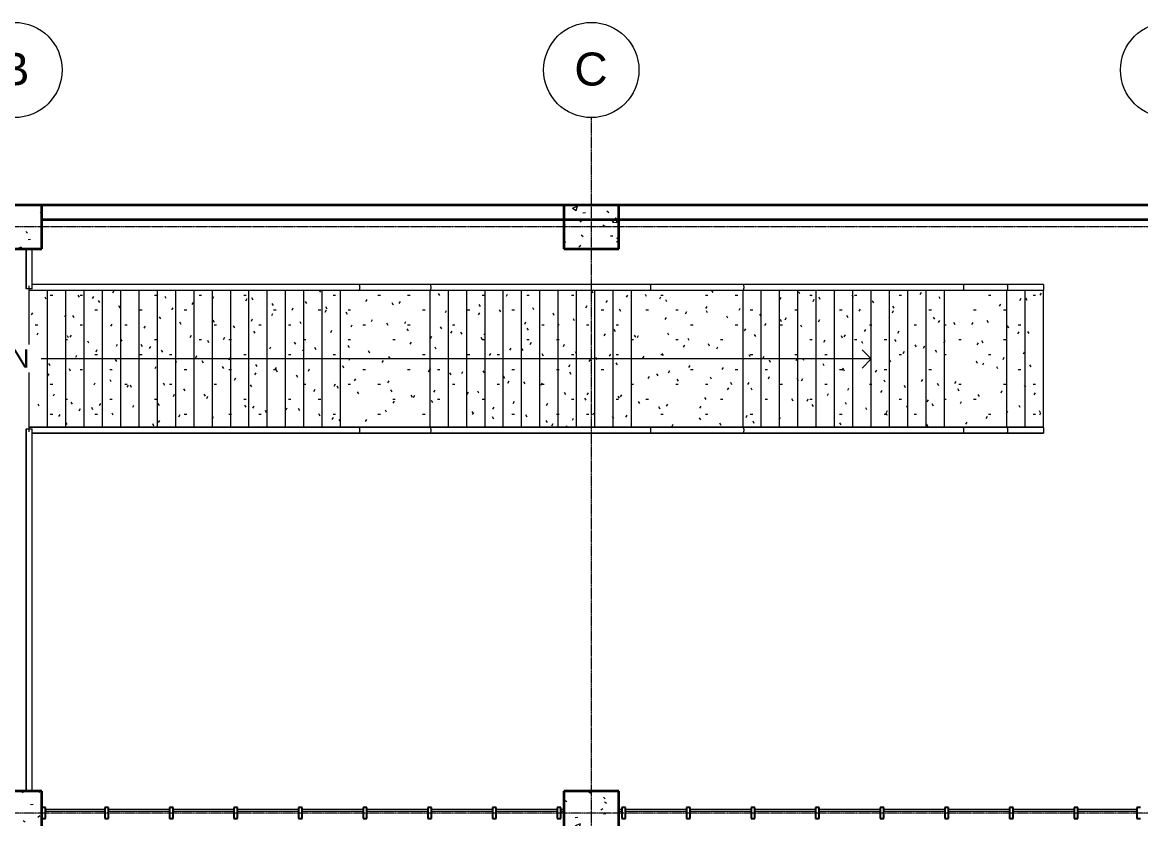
# Model space of a CAD drawing. Header units: millimetres. Extents: x -19238 to 17067, y -6268 to 16930.
# Drawn here: x -7085 to 8172, y 6061 to 16930 of the extents above; entities that cross this region are included whole.
import ezdxf

# ---------------------------------------------------------------- set-up
doc = ezdxf.new("R2010")
doc.units = ezdxf.units.MM
doc.linetypes.add('Grid Line', pattern=[22.225, 12.7, -3.175, 3.175, -3.175])
doc.linetypes.add('Overhead', pattern=[3.96875, 2.38125, -1.5875])
for name, color, linetype, lineweight in [('A-FLOR-HRAL', 11, 'Continuous', 9), ('A-GLAZ-CURT', 52, 'Continuous', 9), ('A-GLAZ-CWMG', 51, 'Continuous', 9), ('A-WALL', 113, 'Continuous', 9), ('S-COLS', 52, 'Continuous', 9), ('S-GRID', 1, 'Continuous', 9), ('S-GRID-IDEN', 1, 'Continuous', 9), ('S-STRS', 31, 'Continuous', 9), ('S-STRS-ANNO', 31, 'Continuous', 9), ('S-STRS-IDEN', 31, 'Continuous', 9)]:
    doc.layers.add(name, color=color, linetype=linetype, lineweight=lineweight)
doc.styles.add('Arial', font='arial.ttf', dxfattribs={"height": 250})
doc.styles.add('Arial_1', font='arial.ttf', dxfattribs={"height": 450})
pattern_1 = [(0, (0, 0), (812.8, 203.2), [33.528, -576.072, 33.528, -576.072, -3251.2]), (0, (0, 0), (812.8, 203.2), [-1219.2, 33.528, -1185.672, 33.528, -576.072, -1422.4]), (0, (0, 0), (812.8, 203.2), [-3048, 33.528, -372.872, 33.528, -982.472]), (120, (304.8, 101.6), (-582.3764, 602.3054), [33.528, -576.072, 33.528, -576.072, -3251.2]), (120, (304.8, 101.6), (-582.3764, 602.3054), [-1219.2, 33.528, -1185.672, 33.528, -576.072, -1422.4]), (120, (304.8, 101.6), (-582.3764, 602.3054), [-3048, 33.528, -372.872, 33.528, -982.472]), (240, (406.4, 508), (-230.4236, -805.5054), [33.528, -576.072, 33.528, -576.072, -3251.2]), (240, (406.4, 508), (-230.4236, -805.5054), [-1219.2, 33.528, -1185.672, 33.528, -576.072, -1422.4]), (240, (406.4, 508), (-230.4236, -805.5054), [-3048, 33.528, -372.872, 33.528, -982.472])]

# ---------------------------------------------------------------- blocks, each defined once
blk = doc.blocks.new('M_Concrete-Rectangular-Column - 600 x 750mm-V12-Level 3')
at = {"layer": 'S-COLS'}
h = blk.add_hatch(dxfattribs=at)
h.set_pattern_fill('FP_13', color=256, style=0, pattern_type=2)
h.set_pattern_definition([(320, (-6137.4, 677.1), (-63.756, -728.737), [76.2, -838.2]), (265, (-6137.4, 677.1), (764.23, 140.97), [60.96, -670.56]), (10.451, (-6142.7, 616.4), (700.47, -587.77), [64.76, -712.36]), (316.184, (-5934.2, 677.1), (-168.17, -1084.32), [114.3, -1257.3]), (6.636, (-5948.2, 586.8), (989.71, -949.61), [97.14, -1068.54]), (261.184, (-5934.2, 677.1), (989.7, -949.62), [91.44, -1005.84]), (291, (-5985, 575.5), (-409.06, -606.46), [76.2, -838.2]), (236, (-5985, 575.5), (736.75, -247.21), [60.96, -670.56]), (341.451, (-6019.06, 525), (327.685, -853.67), [64.76, -712.36]), (307.5, (-6137.37, 677.13), (338.22, -12.355), [33.528, -628.904, 33.528, -647.192, -673.1]), (307.5, (-6137.37, 677.13), (338.22, -12.355), [-1343.15, 33.53, -639.57]), (277.5, (-6137.37, 677.13), (400.722, -267.279), [33.528, -354.584, 33.528, -613.664, -256.54]), (277.5, (-6137.37, 677.13), (400.722, -267.279), [-1035.304, 33.528, -223.012]), (237.5, (-6137.37, 903.7), (-22.915, -542.363), [33.528, -220.472, 33.528, -1810.512]), (237.5, (-6137.37, 903.7), (-22.915, -542.363), [-287.528, -758.952, 33.528, -1018.032]), (227.5, (-6137.37, 1005.3), (101.707, -592.517), [33.528, -296.672, 33.528, -492.76, -746.76]), (227.5, (-6137.37, 1005.3), (101.707, -592.517), [-856.49, 33.53, -713.23])])
h.paths.add_polyline_path([(-300, 375), (-300, -375), (300, -375), (300, 375)], flags=0)
at = {"layer": 'S-COLS', "lineweight": 35}
for p, q in [((300, 375), (-300, 375)), ((-300, 375), (-300, -375)), ((300, -375), (300, 375)), ((-300, -375), (300, -375))]:
    blk.add_line(p, q, dxfattribs=at)
blk = doc.blocks.new('M_Concrete-Rectangular-Column - 600 x 750mm-V13-Level 3')
at = {"layer": 'S-COLS'}
h = blk.add_hatch(dxfattribs=at)
h.set_pattern_fill('FP_14', color=256, style=0, pattern_type=2)
h.set_pattern_definition([(320, (-6137.4, -7192.9), (-63.756, -728.737), [76.2, -838.2]), (265, (-6137.4, -7192.9), (764.23, 140.97), [60.96, -670.56]), (10.451, (-6142.7, -7253.6), (700.467, -587.77), [64.76, -712.36]), (316.184, (-5934.2, -7192.9), (-168.17, -1084.32), [114.3, -1257.3]), (6.636, (-5948.2, -7283.2), (989.71, -949.61), [97.14, -1068.54]), (261.184, (-5934.2, -7192.9), (989.7, -949.62), [91.44, -1005.84]), (291, (-5985, -7294.5), (-409.06, -606.458), [76.2, -838.2]), (236, (-5985, -7294.5), (736.753, -247.21), [60.96, -670.56]), (341.451, (-6019.06, -7345), (327.685, -853.67), [64.76, -712.36]), (307.5, (-6137.37, -7192.87), (338.22, -12.355), [33.528, -628.904, 33.528, -647.192, -673.1]), (307.5, (-6137.37, -7192.87), (338.22, -12.355), [-1343.152, 33.528, -639.572]), (277.5, (-6137.37, -7192.87), (400.722, -267.279), [33.528, -354.584, 33.528, -870.204]), (277.5, (-6137.37, -7192.87), (400.722, -267.279), [-421.64, -613.664, 33.528, -223.012]), (237.5, (-6137.37, -6966.3), (-22.915, -542.363), [33.528, -220.472, 33.528, -1810.512]), (237.5, (-6137.37, -6966.3), (-22.915, -542.363), [-287.528, -758.952, 33.528, -1018.032]), (227.5, (-6137.37, -6864.7), (101.707, -592.517), [33.528, -296.672, 33.528, -1239.52]), (227.5, (-6137.37, -6864.7), (101.707, -592.517), [-363.728, -492.76, 33.528, -713.232])])
h.paths.add_polyline_path([(-300, 245), (-300, -375), (300, -375), (300, 375), (-300, 375)], flags=0)
at = {"layer": 'S-COLS', "lineweight": 35}
for p, q in [((300, 375), (-300, 375)), ((-300, 375), (-300, -375)), ((300, -375), (300, 375)), ((-300, -375), (300, -375))]:
    blk.add_line(p, q, dxfattribs=at)
blk = doc.blocks.new('M_Concrete-Rectangular-Column - 600 x 750mm-V15-Level 3')
at = {"layer": 'S-COLS'}
h = blk.add_hatch(dxfattribs=at)
h.set_pattern_fill('FP_16', color=256, style=0, pattern_type=2)
h.set_pattern_definition([(320, (-14137.4, -7192.9), (-63.756, -728.737), [76.2, -838.2]), (265, (-14137.4, -7192.9), (764.228, 140.97), [60.96, -670.56]), (10.451, (-14142.7, -7253.6), (700.467, -587.77), [64.76, -712.36]), (316.184, (-13934.2, -7192.9), (-168.17, -1084.316), [114.3, -1257.3]), (6.636, (-13948.2, -7283.2), (989.71, -949.61), [97.14, -1068.54]), (261.184, (-13934.2, -7192.9), (989.7, -949.62), [91.44, -1005.84]), (291, (-13985, -7294.5), (-409.06, -606.458), [76.2, -838.2]), (236, (-13985, -7294.5), (736.753, -247.21), [60.96, -670.56]), (341.451, (-14019.06, -7345), (327.685, -853.668), [64.76, -712.36]), (307.5, (-14137.37, -7192.87), (338.22, -12.3547), [33.528, -628.904, 33.528, -1320.292]), (307.5, (-14137.37, -7192.87), (338.22, -12.3547), [-695.96, -647.192, 33.528, -639.572]), (277.5, (-14137.37, -7192.87), (400.722, -267.279), [33.528, -354.584, 33.528, -870.204]), (277.5, (-14137.37, -7192.87), (400.722, -267.279), [-421.64, -613.664, 33.528, -223.012]), (237.5, (-14137.37, -6966.3), (-22.9153, -542.3633), [33.528, -220.472, 33.528, -1810.512]), (237.5, (-14137.37, -6966.3), (-22.9153, -542.3633), [-287.528, -758.952, 33.528, -1018.032]), (227.5, (-14137.37, -6864.7), (101.707, -592.517), [33.528, -296.672, 33.528, -1239.52]), (227.5, (-14137.37, -6864.7), (101.707, -592.517), [-363.728, -492.76, 33.528, -713.232])])
h.paths.add_polyline_path([(-300, 245), (-300, -375), (300, -375), (300, 375), (-300, 375)], flags=0)
at = {"layer": 'S-COLS', "lineweight": 35}
for p, q in [((300, 375), (-300, 375)), ((-300, 375), (-300, -375)), ((300, -375), (300, 375)), ((-300, -375), (300, -375))]:
    blk.add_line(p, q, dxfattribs=at)
blk = doc.blocks.new('System Panel - Glazed-376288-Level 3')
at = {"layer": 'A-GLAZ-CURT', "lineweight": 18}
for p, q in [((403, -24), (-403, -24)), ((-403, -24), (-403, -49)), ((-403, -49), (403, -49)), ((403, -49), (403, -24))]:
    blk.add_line(p, q, dxfattribs=at)
blk = doc.blocks.new('System Panel - Glazed-376289-Level 3')
at = {"layer": 'A-GLAZ-CURT', "lineweight": 18}
for p, q in [((416, -24), (-416, -24)), ((-416, -24), (-416, -49)), ((-416, -49), (416, -49)), ((416, -49), (416, -24))]:
    blk.add_line(p, q, dxfattribs=at)
blk = doc.blocks.new('System Panel - Glazed-V21-Level 3')
at = {"layer": 'A-GLAZ-CURT', "lineweight": 18}
for p, q in [((-375, -24), (-416, -24)), ((-416, -24), (-416, -49)), ((-416, -49), (-375, -49)), ((416, -24), (375, -24)), ((375, -49), (416, -49)), ((416, -49), (416, -24))]:
    blk.add_line(p, q, dxfattribs=at)
blk = doc.blocks.new('Rectangular Mullion - 50mm x 150mm-376290-Level 3')
at = {"layer": 'A-GLAZ-CWMG', "lineweight": 25}
for p, q in [((-50, 75), (0, 75)), ((-50, -75), (-50, 75)), ((0, -75), (-50, -75))]:
    blk.add_line(p, q, dxfattribs=at)
blk = doc.blocks.new('Rectangular Mullion - 50mm x 150mm-376278-Level 3')
at = {"layer": 'A-GLAZ-CWMG', "lineweight": 25}
for p, q in [((-25, 75), (25, 75)), ((-25, -75), (-25, 75)), ((25, 75), (25, -75)), ((25, -75), (-25, -75))]:
    blk.add_line(p, q, dxfattribs=at)
blk = doc.blocks.new('Rectangular Mullion - 50mm x 150mm-376295-Level 3')
at = {"layer": 'A-GLAZ-CWMG', "lineweight": 25}
for p, q in [((0, 75), (-50, 75)), ((-50, 75), (-50, -75)), ((-50, -75), (0, -75))]:
    blk.add_line(p, q, dxfattribs=at)
blk = doc.blocks.new('Top Rail Type - Top Rail_Internal_-389433-Level 3')
at = {"layer": 'A-FLOR-HRAL'}
for p, q in [((-2743, 11402), (-6993, 11402)), ((-6953, 11322), (-2743, 11322)), ((-2493, 11402), (-2743, 11402)), ((-2743, 11322), (-2493, 11322)), ((-1523, 11402), (-2493, 11402)), ((-2493, 11322), (-1523, 11322)), ((1227, 11402), (-1523, 11402)), ((-1523, 11322), (1227, 11322)), ((1477, 11402), (1227, 11402)), ((1227, 11322), (1477, 11322)), ((2747, 11402), (1477, 11402)), ((1477, 11322), (2747, 11322)), ((5497, 11402), (2747, 11402)), ((2747, 11322), (5497, 11322)), ((5747, 11402), (5497, 11402)), ((5497, 11322), (5747, 11322)), ((6347, 11402), (5747, 11402)), ((5747, 11322), (6347, 11322)), ((6847, 11402), (6347, 11402)), ((6347, 11322), (6847, 11322))]:
    blk.add_line(p, q, dxfattribs=at)
for points, knots in [([(-6993, 11362), (-6993, 11365), (-6993, 11371), (-6993, 11380), (-6993, 11387), (-6993, 11395), (-6993, 11400), (-6993, 11402), (-6993, 11402), (-6993, 11402)], [0, 0, 0, 0, 0.142857, 0.285714, 0.428571, 0.571429, 0.785714, 0.892857, 1, 1, 1, 1]), ([(-6993, 11340), (-6993, 11342), (-6993, 11348), (-6993, 11355), (-6993, 11360), (-6993, 11362)], [0.6166151, 0.6166151, 0.6166151, 0.6166151, 0.7857143, 0.8928571, 1, 1, 1, 1]), ([(-2493, 11402), (-2492, 11402), (-2491, 11401), (-2489, 11399), (-2487, 11394), (-2485, 11386), (-2484, 11376), (-2483, 11367), (-2483, 11362)], [0, 0, 0, 0, 0.142857, 0.285714, 0.428571, 0.571429, 0.785714, 1, 1, 1, 1]), ([(-2483, 11362), (-2483, 11356), (-2484, 11344), (-2486, 11333), (-2488, 11328), (-2489, 11326), (-2490, 11323), (-2492, 11322), (-2493, 11322)], [0, 0, 0, 0, 0.285714, 0.571429, 0.678571, 0.732143, 0.785714, 1, 1, 1, 1]), ([(-1523, 11402), (-1522, 11402), (-1521, 11401), (-1519, 11399), (-1517, 11394), (-1515, 11386), (-1514, 11376), (-1513, 11367), (-1513, 11362)], [0, 0, 0, 0, 0.142857, 0.285714, 0.428571, 0.571429, 0.785714, 1, 1, 1, 1]), ([(-1513, 11362), (-1513, 11356), (-1514, 11344), (-1516, 11333), (-1518, 11328), (-1519, 11326), (-1520, 11323), (-1522, 11322), (-1523, 11322)], [0, 0, 0, 0, 0.285714, 0.571429, 0.678571, 0.732143, 0.785714, 1, 1, 1, 1]), ([(1477, 11402), (1478, 11402), (1479, 11401), (1481, 11399), (1483, 11394), (1485, 11386), (1486, 11376), (1487, 11367), (1487, 11362)], [0, 0, 0, 0, 0.142857, 0.285714, 0.428571, 0.571429, 0.785714, 1, 1, 1, 1]), ([(1487, 11362), (1487, 11356), (1486, 11344), (1484, 11333), (1482, 11328), (1481, 11326), (1480, 11323), (1478, 11322), (1477, 11322)], [0, 0, 0, 0, 0.285714, 0.571429, 0.678571, 0.732143, 0.785714, 1, 1, 1, 1]), ([(2747, 11402), (2748, 11402), (2749, 11401), (2751, 11399), (2753, 11394), (2755, 11386), (2756, 11376), (2757, 11367), (2757, 11362)], [0, 0, 0, 0, 0.142857, 0.285714, 0.428571, 0.571429, 0.785714, 1, 1, 1, 1]), ([(2757, 11362), (2757, 11356), (2756, 11344), (2754, 11333), (2752, 11328), (2751, 11326), (2750, 11323), (2748, 11322), (2747, 11322)], [0, 0, 0, 0, 0.285714, 0.571429, 0.678571, 0.732143, 0.785714, 1, 1, 1, 1]), ([(5747, 11402), (5748, 11402), (5749, 11401), (5751, 11399), (5753, 11394), (5755, 11386), (5756, 11376), (5757, 11367), (5757, 11362)], [0, 0, 0, 0, 0.142857, 0.285714, 0.428571, 0.571429, 0.785714, 1, 1, 1, 1]), ([(5757, 11362), (5757, 11356), (5756, 11344), (5754, 11333), (5752, 11328), (5751, 11326), (5750, 11323), (5748, 11322), (5747, 11322)], [0, 0, 0, 0, 0.285714, 0.571429, 0.678571, 0.732143, 0.785714, 1, 1, 1, 1]), ([(6347, 11402), (6348, 11402), (6349, 11401), (6351, 11399), (6353, 11394), (6355, 11386), (6356, 11376), (6357, 11367), (6357, 11362)], [0, 0, 0, 0, 0.142857, 0.285714, 0.428571, 0.571429, 0.785714, 1, 1, 1, 1]), ([(6357, 11362), (6357, 11356), (6356, 11344), (6354, 11333), (6352, 11328), (6351, 11326), (6350, 11323), (6348, 11322), (6347, 11322)], [0, 0, 0, 0, 0.285714, 0.571429, 0.678571, 0.732143, 0.785714, 1, 1, 1, 1]), ([(6847, 11402), (6847, 11402), (6847, 11401), (6847, 11399), (6847, 11394), (6847, 11386), (6847, 11378), (6847, 11369), (6847, 11364), (6847, 11362)], [0, 0, 0, 0, 0.142857, 0.285714, 0.428571, 0.571429, 0.785714, 0.892857, 1, 1, 1, 1]), ([(6847, 11362), (6847, 11359), (6847, 11353), (6847, 11345), (6847, 11337), (6847, 11330), (6847, 11325), (6847, 11323), (6847, 11322), (6847, 11322)], [0, 0, 0, 0, 0.142857, 0.285714, 0.428571, 0.571429, 0.785714, 0.892857, 1, 1, 1, 1])]:
    blk.add_open_spline(points, degree=3, knots=knots, dxfattribs=at)
blk = doc.blocks.new('Top Rail Type - Top Rail_Internal_-V22-Level 3')
at = {"layer": 'A-FLOR-HRAL'}
for p, q in [((-6993, 11401), (-6993, 11403)), ((-2493, 11403), (-6993, 11403)), ((-2493, 11322), (-6952, 11322)), ((-1523, 11403), (-2493, 11403)), ((-1523, 11322), (-2493, 11322)), ((1477, 11403), (-1523, 11403)), ((1477, 11322), (-1523, 11322)), ((2747, 11403), (1477, 11403)), ((2747, 11322), (1477, 11322)), ((5747, 11403), (2747, 11403)), ((5747, 11322), (2747, 11322)), ((6347, 11403), (5747, 11403)), ((6347, 11322), (5747, 11322)), ((6847, 11403), (6347, 11403)), ((6847, 11322), (6347, 11322)), ((6847, 11401), (6847, 11403))]:
    blk.add_line(p, q, dxfattribs=at)
blk = doc.blocks.new('Top Rail Type - Top Rail_Internal_-389752-Level 3')
at = {"layer": 'A-FLOR-HRAL'}
for p, q in [((-2743, 13353), (-6953, 13353)), ((-2493, 13353), (-2743, 13353)), ((-1523, 13353), (-2493, 13353)), ((1227, 13353), (-1523, 13353)), ((1477, 13353), (1227, 13353)), ((2747, 13353), (1477, 13353)), ((5497, 13353), (2747, 13353)), ((5747, 13353), (5497, 13353)), ((6347, 13353), (5747, 13353)), ((6847, 13353), (6347, 13353)), ((-6993, 13273), (-2743, 13273)), ((-2743, 13273), (-2493, 13273)), ((-2493, 13273), (-1523, 13273)), ((-1523, 13273), (1227, 13273)), ((1227, 13273), (1477, 13273)), ((1477, 13273), (2747, 13273)), ((2747, 13273), (5497, 13273)), ((5497, 13273), (5747, 13273)), ((5747, 13273), (6347, 13273)), ((6347, 13273), (6847, 13273))]:
    blk.add_line(p, q, dxfattribs=at)
for points, knots in [([(-6993, 13313), (-6993, 13316), (-6993, 13322), (-6993, 13330), (-6993, 13334), (-6993, 13336)], [0, 0, 0, 0, 0.1428571, 0.2857143, 0.4013689, 0.4013689, 0.4013689, 0.4013689]), ([(-6993, 13273), (-6993, 13273), (-6993, 13273), (-6993, 13276), (-6993, 13281), (-6993, 13288), (-6993, 13297), (-6993, 13306), (-6993, 13310), (-6993, 13313)], [0, 0, 0, 0, 0.142857, 0.285714, 0.428571, 0.571429, 0.785714, 0.892857, 1, 1, 1, 1]), ([(-2493, 13353), (-2492, 13353), (-2491, 13352), (-2489, 13349), (-2487, 13344), (-2485, 13337), (-2484, 13326), (-2483, 13317), (-2483, 13313)], [0, 0, 0, 0, 0.142857, 0.285714, 0.428571, 0.571429, 0.785714, 1, 1, 1, 1]), ([(-2483, 13313), (-2483, 13307), (-2484, 13295), (-2486, 13283), (-2488, 13278), (-2489, 13276), (-2490, 13274), (-2492, 13273), (-2493, 13273)], [0, 0, 0, 0, 0.285714, 0.571429, 0.678571, 0.732143, 0.785714, 1, 1, 1, 1]), ([(-1523, 13353), (-1522, 13353), (-1521, 13352), (-1519, 13349), (-1517, 13344), (-1515, 13337), (-1514, 13326), (-1513, 13317), (-1513, 13313)], [0, 0, 0, 0, 0.142857, 0.285714, 0.428571, 0.571429, 0.785714, 1, 1, 1, 1]), ([(-1513, 13313), (-1513, 13307), (-1514, 13295), (-1516, 13283), (-1518, 13278), (-1519, 13276), (-1520, 13274), (-1522, 13273), (-1523, 13273)], [0, 0, 0, 0, 0.285714, 0.571429, 0.678571, 0.732143, 0.785714, 1, 1, 1, 1]), ([(1477, 13353), (1478, 13353), (1479, 13352), (1481, 13349), (1483, 13344), (1485, 13337), (1486, 13326), (1487, 13317), (1487, 13313)], [0, 0, 0, 0, 0.142857, 0.285714, 0.428571, 0.571429, 0.785714, 1, 1, 1, 1]), ([(1487, 13313), (1487, 13307), (1486, 13295), (1484, 13283), (1482, 13278), (1481, 13276), (1480, 13274), (1478, 13273), (1477, 13273)], [0, 0, 0, 0, 0.285714, 0.571429, 0.678571, 0.732143, 0.785714, 1, 1, 1, 1]), ([(2747, 13353), (2748, 13353), (2749, 13352), (2751, 13349), (2753, 13344), (2755, 13337), (2756, 13326), (2757, 13317), (2757, 13313)], [0, 0, 0, 0, 0.142857, 0.285714, 0.428571, 0.571429, 0.785714, 1, 1, 1, 1]), ([(2757, 13313), (2757, 13307), (2756, 13295), (2754, 13283), (2752, 13278), (2751, 13276), (2750, 13274), (2748, 13273), (2747, 13273)], [0, 0, 0, 0, 0.285714, 0.571429, 0.678571, 0.732143, 0.785714, 1, 1, 1, 1]), ([(5747, 13353), (5748, 13353), (5749, 13352), (5751, 13349), (5753, 13344), (5755, 13337), (5756, 13326), (5757, 13317), (5757, 13313)], [0, 0, 0, 0, 0.142857, 0.285714, 0.428571, 0.571429, 0.785714, 1, 1, 1, 1]), ([(5757, 13313), (5757, 13307), (5756, 13295), (5754, 13283), (5752, 13278), (5751, 13276), (5750, 13274), (5748, 13273), (5747, 13273)], [0, 0, 0, 0, 0.285714, 0.571429, 0.678571, 0.732143, 0.785714, 1, 1, 1, 1]), ([(6347, 13353), (6348, 13353), (6349, 13352), (6351, 13349), (6353, 13344), (6355, 13337), (6356, 13326), (6357, 13317), (6357, 13313)], [0, 0, 0, 0, 0.142857, 0.285714, 0.428571, 0.571429, 0.785714, 1, 1, 1, 1]), ([(6357, 13313), (6357, 13307), (6356, 13295), (6354, 13283), (6352, 13278), (6351, 13276), (6350, 13274), (6348, 13273), (6347, 13273)], [0, 0, 0, 0, 0.285714, 0.571429, 0.678571, 0.732143, 0.785714, 1, 1, 1, 1]), ([(6847, 13353), (6847, 13353), (6847, 13352), (6847, 13349), (6847, 13344), (6847, 13337), (6847, 13328), (6847, 13319), (6847, 13315), (6847, 13313)], [0, 0, 0, 0, 0.142857, 0.285714, 0.428571, 0.571429, 0.785714, 0.892857, 1, 1, 1, 1]), ([(6847, 13313), (6847, 13310), (6847, 13304), (6847, 13295), (6847, 13287), (6847, 13280), (6847, 13275), (6847, 13273), (6847, 13273), (6847, 13273)], [0, 0, 0, 0, 0.142857, 0.285714, 0.428571, 0.571429, 0.785714, 0.892857, 1, 1, 1, 1])]:
    blk.add_open_spline(points, degree=3, knots=knots, dxfattribs=at)
blk = doc.blocks.new('Top Rail Type - Top Rail_Internal_-V23-Level 3')
at = {"layer": 'A-FLOR-HRAL'}
for p, q in [((-2493, 13353), (-6952, 13353)), ((-1523, 13353), (-2493, 13353)), ((1477, 13353), (-1523, 13353)), ((2747, 13353), (1477, 13353)), ((5747, 13353), (2747, 13353)), ((6347, 13353), (5747, 13353)), ((6847, 13353), (6347, 13353)), ((6847, 13352), (6847, 13353)), ((-2493, 13272), (-6993, 13272)), ((-1523, 13272), (-2493, 13272)), ((1477, 13272), (-1523, 13272)), ((2747, 13272), (1477, 13272)), ((5747, 13272), (2747, 13272)), ((6347, 13272), (5747, 13272)), ((6847, 13272), (6347, 13272))]:
    blk.add_line(p, q, dxfattribs=at)
blk = doc.blocks.new('Top Rail Type - Top Rail_Internal_-389976-Level 3')
at = {"layer": 'A-FLOR-HRAL'}
for p, q in [((-7032, 11383), (-7032, 6437)), ((-6952, 6437), (-6952, 11383))]:
    blk.add_line(p, q, dxfattribs=at)
at = {"layer": 'A-FLOR-HRAL', "flags": 128}
for points in [[(-7032, 11383), (-7031, 11383), (-7029, 11383), (-7025, 11383), (-7019, 11383), (-7012, 11383), (-7005, 11383), (-6996, 11383), (-6993, 11383)], [(-6990, 11383), (-6988, 11383), (-6980, 11383), (-6972, 11383), (-6965, 11383), (-6960, 11383), (-6956, 11383), (-6953, 11383), (-6952, 11383)]]:
    blk.add_lwpolyline(points, dxfattribs=at)
blk = doc.blocks.new('Top Rail Type - Top Rail_Internal_-V24-Level 3')
at = {"layer": 'A-FLOR-HRAL'}
for p, q in [((-7033, 6437), (-7033, 11383)), ((-6952, 6437), (-6952, 11338))]:
    blk.add_line(p, q, dxfattribs=at)
blk = doc.blocks.new('Top Rail Type - Top Rail_Internal_-390076-Level 3')
at = {"layer": 'A-FLOR-HRAL'}
for p, q in [((-7032, 13837), (-7032, 13292)), ((-6952, 13292), (-6952, 13837))]:
    blk.add_line(p, q, dxfattribs=at)
at = {"layer": 'A-FLOR-HRAL', "flags": 128}
for points in [[(-6993, 13292), (-6996, 13292), (-7005, 13292), (-7012, 13292), (-7019, 13292), (-7025, 13292), (-7029, 13292), (-7031, 13292), (-7032, 13292)], [(-6952, 13292), (-6953, 13292), (-6956, 13292), (-6960, 13292), (-6965, 13292), (-6972, 13292), (-6980, 13292), (-6988, 13292), (-6990, 13292)]]:
    blk.add_lwpolyline(points, dxfattribs=at)
blk = doc.blocks.new('Top Rail Type - Top Rail_Internal_-V25-Level 3')
at = {"layer": 'A-FLOR-HRAL'}
for p, q in [((-7033, 13292), (-7033, 13837)), ((-6952, 13337), (-6952, 13837))]:
    blk.add_line(p, q, dxfattribs=at)
blk = doc.blocks.new('Grid - M_Grid Head - Circle-45800-Level 3')
at = {"layer": 'S-GRID-IDEN'}
blk.add_circle((0, 0), 6.5, dxfattribs=at)

msp = doc.modelspace()

# ---------------------------------------------------------------- hatches: boundary and pattern name
at = {"layer": 'S-COLS'}
h = msp.add_hatch(dxfattribs=at)
h.set_pattern_fill('FP_18', color=256, style=0, pattern_type=2)
h.set_pattern_definition([(50, (0, 0), (728.737, -63.756), [76.2, -838.2]), (355, (0, 0), (-140.97, 764.228), [60.96, -670.56]), (100.451, (60.7, -5.3), (587.77, 700.467), [64.76, -712.36]), (46.184, (0, 203.2), (1084.316, -168.17), [114.3, -1257.3]), (96.636, (90.4, 189.2), (949.61, 989.71), [97.14, -1068.54]), (351.184, (0, 203.2), (949.62, 989.7), [91.44, -1005.84]), (21, (101.6, 152.4), (606.458, -409.06), [76.2, -838.2]), (326, (101.6, 152.4), (247.21, 736.753), [60.96, -670.56]), (71.451, (152.14, 118.3), (853.668, 327.685), [64.76, -712.36]), (37.5, (0, 0), (12.3547, 338.22), [33.528, -628.904, 33.528, -647.192, -673.1]), (37.5, (0, 0), (12.3547, 338.22), [-1343.152, 33.528, -639.572]), (7.5, (0, 0), (267.279, 400.722), [33.528, -354.584, 33.528, -613.664, -256.54]), (7.5, (0, 0), (267.279, 400.722), [-1035.304, 33.528, -223.012]), (327.5, (-226.57, 0), (542.3633, -22.9153), [33.528, -220.472, 33.528, -758.952, -1051.56]), (327.5, (-226.57, 0), (542.3633, -22.9153), [-1046.48, 33.528, -1018.032]), (317.5, (-328.17, 0), (592.517, 101.707), [33.528, -296.672, 33.528, -492.76, -746.76]), (317.5, (-328.17, 0), (592.517, 101.707), [-856.488, 33.528, -713.232])])
h.paths.add_polyline_path([(1052, 13837), (1052, 14437), (302, 14437), (302, 13837), (379, 13837)], flags=0)
at = {"layer": 'S-STRS'}
h = msp.add_hatch(dxfattribs=at)
h.set_pattern_fill('FP_20', color=256, style=0, pattern_type=2)
h.set_pattern_definition(pattern_1)
h.paths.add_polyline_path([(-6743, 11403), (-6743, 13272), (-6993, 13272), (-6993, 11403), (-6836, 11403)], flags=0)
h = msp.add_hatch(dxfattribs=at)
h.set_pattern_fill('FP_20', color=256, style=0, pattern_type=2)
h.set_pattern_definition(pattern_1)
h.paths.add_polyline_path([(-6493, 11403), (-6493, 13272), (-6743, 13272), (-6743, 11403), (-6536, 11403)], flags=0)
h = msp.add_hatch(dxfattribs=at)
h.set_pattern_fill('FP_20', color=256, style=0, pattern_type=2)
h.set_pattern_definition(pattern_1)
h.paths.add_polyline_path([(-6493, 11403), (-6243, 11403), (-6243, 13272), (-6493, 13272), (-6493, 11589)], flags=0)
h = msp.add_hatch(dxfattribs=at)
h.set_pattern_fill('FP_20', color=256, style=0, pattern_type=2)
h.set_pattern_definition(pattern_1)
h.paths.add_polyline_path([(-6235, 11403), (-5993, 11403), (-5993, 13272), (-6243, 13272), (-6243, 11403)], flags=0)
h = msp.add_hatch(dxfattribs=at)
h.set_pattern_fill('FP_20', color=256, style=0, pattern_type=2)
h.set_pattern_definition(pattern_1)
h.paths.add_polyline_path([(-5743, 11403), (-5743, 13272), (-5993, 13272), (-5993, 11403), (-5934, 11403)], flags=0)
h = msp.add_hatch(dxfattribs=at)
h.set_pattern_fill('FP_20', color=256, style=0, pattern_type=2)
h.set_pattern_definition(pattern_1)
h.paths.add_polyline_path([(-5493, 11403), (-5493, 13272), (-5743, 13272), (-5743, 11403), (-5634, 11403)], flags=0)
h = msp.add_hatch(dxfattribs=at)
h.set_pattern_fill('FP_20', color=256, style=0, pattern_type=2)
h.set_pattern_definition(pattern_1)
h.paths.add_polyline_path([(-5243, 11403), (-5243, 13272), (-5493, 13272), (-5493, 11403), (-5333, 11403)], flags=0)
h = msp.add_hatch(dxfattribs=at)
h.set_pattern_fill('FP_19', color=256, style=0, pattern_type=2)
h.set_pattern_definition(pattern_1)
h.paths.add_polyline_path([(-5033, 11403), (-4993, 11403), (-4993, 13272), (-5243, 13272), (-5243, 11403)], flags=0)
h = msp.add_hatch(dxfattribs=at)
h.set_pattern_fill('FP_19', color=256, style=0, pattern_type=2)
h.set_pattern_definition(pattern_1)
h.paths.add_polyline_path([(-4993, 11403), (-4743, 11403), (-4743, 13272), (-4993, 13272), (-4993, 11589)], flags=0)
h = msp.add_hatch(dxfattribs=at)
h.set_pattern_fill('FP_19', color=256, style=0, pattern_type=2)
h.set_pattern_definition(pattern_1)
h.paths.add_polyline_path([(-4493, 11403), (-4493, 13272), (-4743, 13272), (-4743, 11403), (-4732, 11403)], flags=0)
h = msp.add_hatch(dxfattribs=at)
h.set_pattern_fill('FP_21', color=256, style=0, pattern_type=2)
h.set_pattern_definition(pattern_1)
h.paths.add_polyline_path([(-4431, 11403), (-4243, 11403), (-4243, 13272), (-4493, 13272), (-4493, 11403)], flags=0)
h = msp.add_hatch(dxfattribs=at)
h.set_pattern_fill('FP_21', color=256, style=0, pattern_type=2)
h.set_pattern_definition(pattern_1)
h.paths.add_polyline_path([(-3993, 11403), (-3993, 13272), (-4243, 13272), (-4243, 11403), (-4131, 11403)], flags=0)
h = msp.add_hatch(dxfattribs=at)
h.set_pattern_fill('FP_19', color=256, style=0, pattern_type=2)
h.set_pattern_definition(pattern_1)
h.paths.add_polyline_path([(-3830, 11403), (-3743, 11403), (-3743, 13272), (-3993, 13272), (-3993, 11403)], flags=0)
h = msp.add_hatch(dxfattribs=at)
h.set_pattern_fill('FP_19', color=256, style=0, pattern_type=2)
h.set_pattern_definition(pattern_1)
h.paths.add_polyline_path([(-3493, 11403), (-3493, 13272), (-3743, 13272), (-3743, 11403), (-3529, 11403)], flags=0)
h = msp.add_hatch(dxfattribs=at)
h.set_pattern_fill('FP_19', color=256, style=0, pattern_type=2)
h.set_pattern_definition(pattern_1)
h.paths.add_polyline_path([(-3493, 11403), (-3243, 11403), (-3243, 13272), (-3493, 13272), (-3493, 11589)], flags=0)
h = msp.add_hatch(dxfattribs=at)
h.set_pattern_fill('FP_20', color=256, style=0, pattern_type=2)
h.set_pattern_definition(pattern_1)
h.paths.add_polyline_path([(-2993, 11403), (-2993, 13272), (-3243, 13272), (-3243, 11403), (-3229, 11403)], flags=0)
h = msp.add_hatch(dxfattribs=at)
h.set_pattern_fill('FP_19', color=256, style=0, pattern_type=2)
h.set_pattern_definition(pattern_1)
h.paths.add_polyline_path([(-2743, 11403), (-2743, 13272), (-2993, 13272), (-2993, 11403), (-2928, 11403)], flags=0)
h = msp.add_hatch(dxfattribs=at)
h.set_pattern_fill('FP_19', color=256, style=0, pattern_type=2)
h.set_pattern_definition(pattern_1)
h.paths.add_polyline_path([(-1726, 11403), (-1523, 11403), (-1523, 13272), (-2743, 13272), (-2743, 11403), (-2026, 11403)], flags=0)
h = msp.add_hatch(dxfattribs=at)
h.set_pattern_fill('FP_20', color=256, style=0, pattern_type=2)
h.set_pattern_definition(pattern_1)
h.paths.add_polyline_path([(-1425, 11403), (-1273, 11403), (-1273, 13272), (-1523, 13272), (-1523, 11403)], flags=0)
h = msp.add_hatch(dxfattribs=at)
h.set_pattern_fill('FP_19', color=256, style=0, pattern_type=2)
h.set_pattern_definition(pattern_1)
h.paths.add_polyline_path([(-1124, 11403), (-1023, 11403), (-1023, 13272), (-1273, 13272), (-1273, 11403)], flags=0)
h = msp.add_hatch(dxfattribs=at)
h.set_pattern_fill('FP_19', color=256, style=0, pattern_type=2)
h.set_pattern_definition(pattern_1)
h.paths.add_polyline_path([(-773, 11403), (-773, 13272), (-1023, 13272), (-1023, 11403), (-824, 11403)], flags=0)
h = msp.add_hatch(dxfattribs=at)
h.set_pattern_fill('FP_19', color=256, style=0, pattern_type=2)
h.set_pattern_definition(pattern_1)
h.paths.add_polyline_path([(-523, 11403), (-523, 13272), (-773, 13272), (-773, 11403), (-523, 11403)], flags=0)
h = msp.add_hatch(dxfattribs=at)
h.set_pattern_fill('FP_19', color=256, style=0, pattern_type=2)
h.set_pattern_definition(pattern_1)
h.paths.add_polyline_path([(-523, 11403), (-273, 11403), (-273, 13272), (-523, 13272), (-523, 11589)], flags=0)
h = msp.add_hatch(dxfattribs=at)
h.set_pattern_fill('FP_19', color=256, style=0, pattern_type=2)
h.set_pattern_definition(pattern_1)
h.paths.add_polyline_path([(-222, 11403), (-23, 11403), (-23, 13272), (-273, 13272), (-273, 11403)], flags=0)
h = msp.add_hatch(dxfattribs=at)
h.set_pattern_fill('FP_20', color=256, style=0, pattern_type=2)
h.set_pattern_definition(pattern_1)
h.paths.add_polyline_path([(227, 11403), (227, 13272), (-23, 13272), (-23, 11403), (78, 11403)], flags=0)
h = msp.add_hatch(dxfattribs=at)
h.set_pattern_fill('FP_20', color=256, style=0, pattern_type=2)
h.set_pattern_definition(pattern_1)
h.paths.add_polyline_path([(379, 11403), (477, 11403), (477, 13272), (227, 13272), (227, 11403)], flags=0)
h = msp.add_hatch(dxfattribs=at)
h.set_pattern_fill('FP_19', color=256, style=0, pattern_type=2)
h.set_pattern_definition(pattern_1)
h.paths.add_polyline_path([(727, 11403), (727, 13272), (477, 13272), (477, 11403), (680, 11403)], flags=0)
h = msp.add_hatch(dxfattribs=at)
h.set_pattern_fill('FP_19', color=256, style=0, pattern_type=2)
h.set_pattern_definition(pattern_1)
h.paths.add_polyline_path([(727, 11403), (977, 11403), (977, 13272), (727, 13272), (727, 11589)], flags=0)
h = msp.add_hatch(dxfattribs=at)
h.set_pattern_fill('FP_19', color=256, style=0, pattern_type=2)
h.set_pattern_definition(pattern_1)
h.paths.add_polyline_path([(980, 11403), (1227, 11403), (1227, 13272), (977, 13272), (977, 11403)], flags=0)
h = msp.add_hatch(dxfattribs=at)
h.set_pattern_fill('FP_19', color=256, style=0, pattern_type=2)
h.set_pattern_definition(pattern_1)
h.paths.add_polyline_path([(1281, 11403), (2747, 11403), (2747, 13272), (1227, 13272), (1227, 11403)], flags=0)
h = msp.add_hatch(dxfattribs=at)
h.set_pattern_fill('FP_20', color=256, style=0, pattern_type=2)
h.set_pattern_definition(pattern_1)
h.paths.add_polyline_path([(2784, 11403), (2997, 11403), (2997, 13272), (2747, 13272), (2747, 11403)], flags=0)
h = msp.add_hatch(dxfattribs=at)
h.set_pattern_fill('FP_19', color=256, style=0, pattern_type=2)
h.set_pattern_definition(pattern_1)
h.paths.add_polyline_path([(3247, 11403), (3247, 13272), (2997, 13272), (2997, 11403), (3085, 11403)], flags=0)
h = msp.add_hatch(dxfattribs=at)
h.set_pattern_fill('FP_19', color=256, style=0, pattern_type=2)
h.set_pattern_definition(pattern_1)
h.paths.add_polyline_path([(3385, 11403), (3497, 11403), (3497, 13272), (3247, 13272), (3247, 11403)], flags=0)
h = msp.add_hatch(dxfattribs=at)
h.set_pattern_fill('FP_19', color=256, style=0, pattern_type=2)
h.set_pattern_definition(pattern_1)
h.paths.add_polyline_path([(3747, 11403), (3747, 13272), (3497, 13272), (3497, 11403), (3686, 11403)], flags=0)
h = msp.add_hatch(dxfattribs=at)
h.set_pattern_fill('FP_19', color=256, style=0, pattern_type=2)
h.set_pattern_definition(pattern_1)
h.paths.add_polyline_path([(3997, 11403), (3997, 13272), (3747, 13272), (3747, 11403), (3987, 11403)], flags=0)
h = msp.add_hatch(dxfattribs=at)
h.set_pattern_fill('FP_19', color=256, style=0, pattern_type=2)
h.set_pattern_definition(pattern_1)
h.paths.add_polyline_path([(3997, 11403), (4247, 11403), (4247, 13272), (3997, 13272), (3997, 11589)], flags=0)
h = msp.add_hatch(dxfattribs=at)
h.set_pattern_fill('FP_20', color=256, style=0, pattern_type=2)
h.set_pattern_definition(pattern_1)
h.paths.add_polyline_path([(4497, 11403), (4497, 13272), (4247, 13272), (4247, 11403), (4287, 11403)], flags=0)
h = msp.add_hatch(dxfattribs=at)
h.set_pattern_fill('FP_20', color=256, style=0, pattern_type=2)
h.set_pattern_definition(pattern_1)
h.paths.add_polyline_path([(4588, 11403), (4747, 11403), (4747, 13272), (4497, 13272), (4497, 11403)], flags=0)
h = msp.add_hatch(dxfattribs=at)
h.set_pattern_fill('FP_19', color=256, style=0, pattern_type=2)
h.set_pattern_definition(pattern_1)
h.paths.add_polyline_path([(4997, 11403), (4997, 13272), (4747, 13272), (4747, 11403), (4889, 11403)], flags=0)
h = msp.add_hatch(dxfattribs=at)
h.set_pattern_fill('FP_19', color=256, style=0, pattern_type=2)
h.set_pattern_definition(pattern_1)
h.paths.add_polyline_path([(5189, 11403), (5247, 11403), (5247, 13272), (4997, 13272), (4997, 11403)], flags=0)
h = msp.add_hatch(dxfattribs=at)
h.set_pattern_fill('FP_19', color=256, style=0, pattern_type=2)
h.set_pattern_definition(pattern_1)
h.paths.add_polyline_path([(5497, 11403), (5497, 13272), (5247, 13272), (5247, 11403), (5490, 11403)], flags=0)
h = msp.add_hatch(dxfattribs=at)
h.set_pattern_fill('FP_19', color=256, style=0, pattern_type=2)
h.set_pattern_definition(pattern_1)
h.paths.add_polyline_path([(5497, 11403), (6347, 11403), (6347, 13272), (5497, 13272), (5497, 11589)], flags=0)
h = msp.add_hatch(dxfattribs=at)
h.set_pattern_fill('FP_22', color=256, style=0, pattern_type=2)
h.set_pattern_definition(pattern_1)
h.paths.add_polyline_path([(6597, 11403), (6597, 13272), (6347, 13272), (6347, 11403), (6392, 11403)], flags=0)
h = msp.add_hatch(dxfattribs=at)
h.set_pattern_fill('FP_19', color=256, style=0, pattern_type=2)
h.set_pattern_definition(pattern_1)
h.paths.add_polyline_path([(6847, 11403), (6847, 13272), (6597, 13272), (6597, 11403), (6692, 11403)], flags=0)

# ---------------------------------------------------------------- linework, layer by layer
at = {"layer": 'A-WALL', "lineweight": 35}
for p, q in [((16792, 14437), (-6818, 14437)), ((-6818, 14237), (16592, 14237))]:
    msp.add_line(p, q, dxfattribs=at)
at = {"layer": 'S-COLS', "lineweight": 35}
for p, q in [((1052, 14437), (302, 14437)), ((302, 14437), (302, 13837)), ((1052, 13837), (1052, 14437)), ((302, 13837), (1052, 13837))]:
    msp.add_line(p, q, dxfattribs=at)
at = {"layer": 'S-GRID', "linetype": 'Grid Line'}
for p, q in [((677, 15630), (677, -6268)), ((16679, 14137), (-17938, 14137)), ((16679, 6137), (-17938, 6137))]:
    msp.add_line(p, q, dxfattribs=at)
at = {"layer": 'S-STRS'}
for p, q in [((-6993, 11403), (-6993, 13272)), ((-6743, 11403), (-6743, 13272)), ((-6493, 11403), (-6493, 13272)), ((-6243, 11403), (-6243, 13272)), ((-5993, 11403), (-5993, 13272)), ((-5743, 11403), (-5743, 13272)), ((-5493, 11403), (-5493, 13272)), ((-5243, 11403), (-5243, 13272)), ((-4993, 11403), (-4993, 13272)), ((-4743, 11403), (-4743, 13272)), ((-4493, 11403), (-4493, 13272)), ((-4243, 11403), (-4243, 13272)), ((-3993, 11403), (-3993, 13272)), ((-3743, 11403), (-3743, 13272)), ((-3493, 11403), (-3493, 13272)), ((-3243, 11403), (-3243, 13272)), ((-2993, 11403), (-2993, 13272)), ((-2743, 11403), (-2743, 13272)), ((-1523, 11403), (-1523, 13272)), ((-1273, 11403), (-1273, 13272)), ((-1023, 11403), (-1023, 13272)), ((-773, 11403), (-773, 13272)), ((-523, 11403), (-523, 13272)), ((-273, 11403), (-273, 13272)), ((-23, 11403), (-23, 13272)), ((227, 11403), (227, 13272)), ((477, 11403), (477, 13272)), ((727, 11403), (727, 13272)), ((977, 11403), (977, 13272)), ((1227, 11403), (1227, 13272)), ((2747, 11403), (2747, 13272)), ((2997, 11403), (2997, 13272)), ((3247, 11403), (3247, 13272)), ((3497, 11403), (3497, 13272)), ((3747, 11403), (3747, 13272)), ((3997, 11403), (3997, 13272)), ((4247, 11403), (4247, 13272)), ((4497, 11403), (4497, 13272)), ((4747, 11403), (4747, 13272)), ((4997, 11403), (4997, 13272)), ((5247, 11403), (5247, 13272)), ((5497, 11403), (5497, 13272)), ((6347, 11403), (6347, 13272)), ((6597, 11403), (6597, 13272)), ((6847, 11403), (6847, 13272))]:
    msp.add_line(p, q, dxfattribs=at)
at = {"layer": 'S-STRS', "linetype": 'Overhead'}
for p, q in [((-6743, 11403), (-6743, 13272)), ((-6493, 11403), (-6493, 13272)), ((-6243, 11403), (-6243, 13272)), ((-5993, 11403), (-5993, 13272)), ((-5743, 11403), (-5743, 13272)), ((-5493, 11403), (-5493, 13272)), ((-5243, 11403), (-5243, 13272)), ((-4993, 11403), (-4993, 13272)), ((-4743, 11403), (-4743, 13272)), ((-4493, 11403), (-4493, 13272)), ((-4243, 11403), (-4243, 13272)), ((-3993, 11403), (-3993, 13272)), ((-3743, 11403), (-3743, 13272)), ((-3493, 11403), (-3493, 13272)), ((-3243, 11403), (-3243, 13272)), ((-2993, 11403), (-2993, 13272)), ((-2743, 11403), (-2743, 13272)), ((-1523, 11403), (-1523, 13272)), ((-1273, 11403), (-1273, 13272)), ((-1023, 11403), (-1023, 13272)), ((-773, 11403), (-773, 13272)), ((-523, 11403), (-523, 13272)), ((-273, 11403), (-273, 13272)), ((-23, 11403), (-23, 13272)), ((227, 11403), (227, 13272)), ((477, 11403), (477, 13272)), ((727, 11403), (727, 13272)), ((977, 11403), (977, 13272)), ((1227, 11403), (1227, 13272)), ((2747, 11403), (2747, 13272)), ((2997, 11403), (2997, 13272)), ((3247, 11403), (3247, 13272)), ((3497, 11403), (3497, 13272)), ((3747, 11403), (3747, 13272)), ((3997, 11403), (3997, 13272)), ((4247, 11403), (4247, 13272)), ((4497, 11403), (4497, 13272)), ((4747, 11403), (4747, 13272)), ((4997, 11403), (4997, 13272)), ((5247, 11403), (5247, 13272)), ((5497, 11403), (5497, 13272)), ((6347, 11403), (6347, 13272)), ((6597, 11403), (6597, 13272)), ((6847, 11403), (6847, 13272))]:
    msp.add_line(p, q, dxfattribs=at)
at = {"layer": 'S-STRS-ANNO'}
for p, q in [((4497, 12337), (4372, 12462)), ((-6743, 12337), (-6993, 12337)), ((-6493, 12337), (-6743, 12337)), ((-6243, 12337), (-6493, 12337)), ((-5993, 12337), (-6243, 12337)), ((-5743, 12337), (-5993, 12337)), ((-5493, 12337), (-5743, 12337)), ((-5243, 12337), (-5493, 12337)), ((-4993, 12337), (-5243, 12337)), ((-4743, 12337), (-4993, 12337)), ((-4493, 12337), (-4743, 12337)), ((-4243, 12337), (-4493, 12337)), ((-3993, 12337), (-4243, 12337)), ((-3743, 12337), (-3993, 12337)), ((-3493, 12337), (-3743, 12337)), ((-3243, 12337), (-3493, 12337)), ((-2993, 12337), (-3243, 12337)), ((-2743, 12337), (-2993, 12337)), ((-1523, 12337), (-2743, 12337)), ((-1273, 12337), (-1523, 12337)), ((-1023, 12337), (-1273, 12337)), ((-773, 12337), (-1023, 12337)), ((-523, 12337), (-773, 12337)), ((-273, 12337), (-523, 12337)), ((-23, 12337), (-273, 12337)), ((227, 12337), (-23, 12337)), ((477, 12337), (227, 12337)), ((727, 12337), (477, 12337)), ((977, 12337), (727, 12337)), ((1227, 12337), (977, 12337)), ((2747, 12337), (1227, 12337)), ((2997, 12337), (2747, 12337)), ((3247, 12337), (2997, 12337)), ((3497, 12337), (3247, 12337)), ((3747, 12337), (3497, 12337)), ((3997, 12337), (3747, 12337)), ((4247, 12337), (3997, 12337)), ((4497, 12337), (4247, 12337)), ((4497, 12337), (4372, 12212))]:
    msp.add_line(p, q, dxfattribs=at)

# ---------------------------------------------------------------- block references
at = {"layer": 'A-FLOR-HRAL'}
for name in ['Top Rail Type - Top Rail_Internal_-V25-Level 3', 'Top Rail Type - Top Rail_Internal_-390076-Level 3', 'Top Rail Type - Top Rail_Internal_-389752-Level 3', 'Top Rail Type - Top Rail_Internal_-V23-Level 3', 'Top Rail Type - Top Rail_Internal_-V24-Level 3', 'Top Rail Type - Top Rail_Internal_-389976-Level 3', 'Top Rail Type - Top Rail_Internal_-V22-Level 3', 'Top Rail Type - Top Rail_Internal_-389433-Level 3']:
    msp.add_blockref(name, (0, 0), dxfattribs=at)
at = {"layer": 'A-GLAZ-CURT', "rotation": 180}
for name, p in [('System Panel - Glazed-376288-Level 3', (-6364, 6137)), ('System Panel - Glazed-376289-Level 3', (-5495, 6137)), ('System Panel - Glazed-376289-Level 3', (-4613, 6137)), ('System Panel - Glazed-376289-Level 3', (-3732, 6137)), ('System Panel - Glazed-376289-Level 3', (-2850, 6137)), ('System Panel - Glazed-376289-Level 3', (-1968, 6137)), ('System Panel - Glazed-376289-Level 3', (-1086, 6137)), ('System Panel - Glazed-376289-Level 3', (-205, 6137)), ('System Panel - Glazed-V21-Level 3', (677, 6137)), ('System Panel - Glazed-376289-Level 3', (1559, 6137)), ('System Panel - Glazed-376289-Level 3', (2441, 6137)), ('System Panel - Glazed-376289-Level 3', (3322, 6137)), ('System Panel - Glazed-376289-Level 3', (4204, 6137)), ('System Panel - Glazed-376289-Level 3', (5086, 6137)), ('System Panel - Glazed-376289-Level 3', (5968, 6137)), ('System Panel - Glazed-376289-Level 3', (6849, 6137)), ('System Panel - Glazed-376288-Level 3', (7719, 6137))]:
    msp.add_blockref(name, p, dxfattribs=at)
at = {"layer": 'A-GLAZ-CWMG', "extrusion": (0, 0, -1)}
for name, p in [('Rectangular Mullion - 50mm x 150mm-376290-Level 3', (6818, 6137)), ('Rectangular Mullion - 50mm x 150mm-376278-Level 3', (5936, 6137)), ('Rectangular Mullion - 50mm x 150mm-376278-Level 3', (5054, 6137)), ('Rectangular Mullion - 50mm x 150mm-376278-Level 3', (4173, 6137)), ('Rectangular Mullion - 50mm x 150mm-376278-Level 3', (3291, 6137)), ('Rectangular Mullion - 50mm x 150mm-376278-Level 3', (2409, 6137)), ('Rectangular Mullion - 50mm x 150mm-376278-Level 3', (1527, 6137)), ('Rectangular Mullion - 50mm x 150mm-376278-Level 3', (646, 6137)), ('Rectangular Mullion - 50mm x 150mm-376278-Level 3', (-236, 6137)), ('Rectangular Mullion - 50mm x 150mm-376278-Level 3', (-1118, 6137)), ('Rectangular Mullion - 50mm x 150mm-376278-Level 3', (-2000, 6137)), ('Rectangular Mullion - 50mm x 150mm-376278-Level 3', (-2882, 6137)), ('Rectangular Mullion - 50mm x 150mm-376278-Level 3', (-3763, 6137)), ('Rectangular Mullion - 50mm x 150mm-376278-Level 3', (-4645, 6137)), ('Rectangular Mullion - 50mm x 150mm-376278-Level 3', (-5527, 6137)), ('Rectangular Mullion - 50mm x 150mm-376278-Level 3', (-6409, 6137)), ('Rectangular Mullion - 50mm x 150mm-376278-Level 3', (-7290, 6137))]:
    msp.add_blockref(name, p, dxfattribs=at)
at = {"layer": 'A-GLAZ-CWMG'}
msp.add_blockref('Rectangular Mullion - 50mm x 150mm-376295-Level 3', (8172, 6137), dxfattribs=at)
at = {"layer": 'S-COLS', "rotation": 90.0000000000001}
for name, p in [('M_Concrete-Rectangular-Column - 600 x 750mm-V15-Level 3', (-7193, 14137)), ('M_Concrete-Rectangular-Column - 600 x 750mm-V13-Level 3', (-7193, 6137)), ('M_Concrete-Rectangular-Column - 600 x 750mm-V12-Level 3', (677, 6137))]:
    msp.add_blockref(name, p, dxfattribs=at)
at = {"layer": 'S-GRID-IDEN', "xscale": 99.99999999999993, "yscale": 99.99999999999993, "zscale": 99.99999999999993, "rotation": 180}
for p in [(-7193, 16280), (677, 16280), (8547, 16280)]:
    msp.add_blockref('Grid - M_Grid Head - Circle-45800-Level 3', p, dxfattribs=at)

# ---------------------------------------------------------------- texts
at = {"layer": 'S-GRID-IDEN', "char_height": 450, "attachment_point": 1, "style": 'Arial_1'}
for s, insert, width in [('\\fArial|b0|i0|c136|p34|;B', (-7408, 16518), 513.08), ('\\fArial|b0|i0|c136|p34|;C', (446, 16518), 553.16)]:
    msp.add_mtext(s, dxfattribs=dict(at, insert=insert, width=width))

# ---------------------------------------------------------------- next in the draw order: texts
at = {"layer": 'S-STRS-IDEN', "insert": (-7495, 12466), "char_height": 250, "width": 602.74, "attachment_point": 1, "line_spacing_factor": 0.941778, "style": 'Arial', "bg_fill": 3, "box_fill_scale": 1.25, "bg_fill_color": 256, "bg_fill_true_color": 13158600, "bg_fill_transparency": 0}
msp.add_mtext('DN', dxfattribs=at)

doc.saveas('drawing.dxf')
